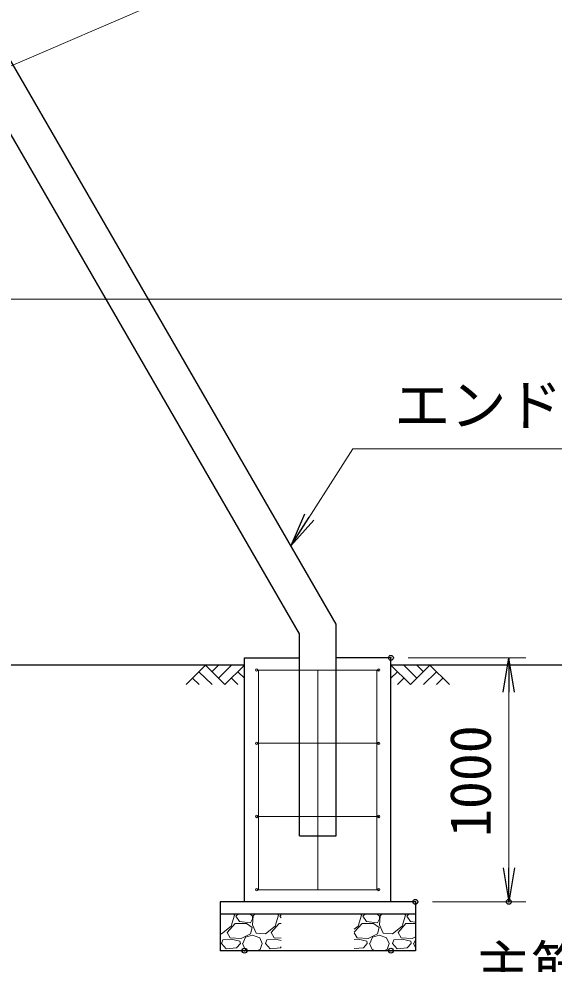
# Model space of a CAD drawing. Units: millimetres, scale not verified. Extents: x -14700 to 14700, y -10395 to 10395.
# Drawn here: x -9615 to -7423, y -2631 to 1242 of the extents above; entities that cross this region are included whole.
import ezdxf
from ezdxf.enums import TextEntityAlignment as Align

# ---------------------------------------------------------------- set-up
doc = ezdxf.new("R2010")
doc.units = ezdxf.units.MM
doc.header["$LTSCALE"] = 40
doc.header["$PDMODE"] = 32
doc.header["$PDSIZE"] = 20
for name, color, linetype, lineweight in [('0-1_D-STR1', 1, 'Continuous', 25), ('0-3_D-STR3', 3, 'Continuous', 13), ('0-4_D-BGD', 7, 'Continuous', 25), ('0-5_D-STR-DIM', 7, 'Continuous', 13), ('0-8_D-STR-TXT', 7, 'Continuous', 13), ('0-A_D-DCR-HCH', 7, 'Continuous', 13), ('0-B_D-STR4', 7, 'Continuous', 25)]:
    doc.layers.add(name, color=color, linetype=linetype, lineweight=lineweight)
doc.layers.add('0-6_0', color=7, linetype='Continuous')
doc.layers.add('0-7_Defpoints', color=8, linetype='Continuous')
doc.styles.add('ＭＳ ゴシック', font='')
doc.styles.get('ＭＳ ゴシック').set_extended_font_data('MS Gothic')

# ---------------------------------------------------------------- blocks, each defined once
blk = doc.blocks.new('_Open')
at = {"layer": '0-6_0'}
blk.add_line((-40, 6.67), (0, 0), dxfattribs=at)
blk.add_lwpolyline([(-40, -6.67), (0, 0), (-40, 0)], dxfattribs=at)

msp = doc.modelspace()

# ---------------------------------------------------------------- linework, layer by layer
at = {"layer": '0-1_D-STR1'}
for p, q in [((-8466.24, -1278.45), (-11505.95, 3986.49)), ((-8466.24, -2106.26), (-8466.24, -1278.45)), ((-8466.24, -2106.26), (-8316.24, -2106.26))]:
    msp.add_line(p, q, dxfattribs=at)
msp.add_lwpolyline([(-8316.24, -2106.26), (-8316.24, -1238.26), (-11426.24, 4148.42)], dxfattribs=at)
at = {"layer": '0-3_D-STR3'}
for p, q in [((-11265.09, 353.58), (-2503.59, 4125.36)), ((-10862.55, 93.74), (1155.76, 93.74)), ((-8141.24, -1426.26), (-8641.24, -1426.26)), ((-8633.24, -2326.26), (-8633.24, -1426.26)), ((-8391.24, -2326.26), (-8391.24, -1426.26)), ((-8149.24, -2326.26), (-8149.24, -1426.26)), ((-8141.24, -1726.26), (-8641.24, -1726.26)), ((-8141.24, -2026.26), (-8641.24, -2026.26)), ((-8141.24, -2326.26), (-8641.24, -2326.26))]:
    msp.add_line(p, q, dxfattribs=at)
for centre in [(-8641.24, -1426.26), (-8141.24, -1426.26), (-8641.24, -1726.26), (-8141.24, -1726.26), (-8641.24, -2026.26), (-8141.24, -2026.26), (-8641.24, -2326.26), (-8141.24, -2326.26)]:
    msp.add_circle(centre, 5, dxfattribs=at)
at = {"layer": '0-4_D-BGD'}
for p, q in [((-8691.24, -1406.26), (-11431.74, -1406.26)), ((-1856.74, -1406.26), (-8091.24, -1406.26))]:
    msp.add_line(p, q, dxfattribs=at)
at = {"layer": '0-5_D-STR-DIM'}
for p, q in [((-8021.24, -1376.26), (-7538, -1376.26)), ((-7608, -1516.26), (-7608, -2236.26)), ((-7921.24, -2376.26), (-7538, -2376.26))]:
    msp.add_line(p, q, dxfattribs=at)
at = {"layer": '0-7_Defpoints'}
for p in [(-8091.24, -1376.26), (-7991.24, -2376.26), (-7608, -2376.26), (-8691.24, -2576.26), (-8091.24, -2576.26)]:
    msp.add_point(p, dxfattribs=at)
at = {"layer": '0-8_D-STR-TXT'}
msp.add_lwpolyline([(-4906.92, -519.88), (-8247.59, -519.88), (-8500.37, -915.78)], dxfattribs=at)
at = {"layer": '0-A_D-DCR-HCH'}
for p, q in [((-8850.87, -1406.26), (-8930.69, -1486.07)), ((-8877.48, -1432.86), (-8824.02, -1486.07)), ((-8850.87, -1406.26), (-8771.06, -1486.07)), ((-8824.27, -1432.86), (-8797.66, -1406.26)), ((-8797.66, -1459.47), (-8744.45, -1406.26)), ((-8771.06, -1486.07), (-8691.24, -1406.26)), ((-8717.84, -1432.86), (-8691.24, -1459.35)), ((-8011.42, -1486.07), (-8091.24, -1406.26)), ((-8064.63, -1432.86), (-8091.24, -1459.35)), ((-7984.81, -1459.47), (-8038.03, -1406.26)), ((-7931.6, -1406.26), (-8011.42, -1486.07)), ((-7958.07, -1433), (-7984.81, -1406.26)), ((-7905, -1432.86), (-7958.45, -1486.07)), ((-7931.6, -1406.26), (-7851.78, -1486.07)), ((-8904.09, -1459.47), (-8877.36, -1486.07)), ((-8744.45, -1459.47), (-8717.72, -1486.07)), ((-8038.03, -1459.47), (-8064.75, -1486.07)), ((-7878.39, -1459.47), (-7905.12, -1486.07)), ((-8745.85, -2476.24), (-8731.45, -2431.24)), ((-8731.45, -2431.24), (-8734.5, -2426.26)), ((-8717.47, -2426.26), (-8726.05, -2434.84)), ((-8726.05, -2434.84), (-8711.65, -2456.44)), ((-8657.65, -2434.84), (-8667.47, -2426.26)), ((-8655.85, -2433.04), (-8657.65, -2470.84)), ((-8657.65, -2445.64), (-8657.65, -2434.84)), ((-8648.42, -2426.26), (-8655.85, -2433.04)), ((-8565.85, -2476.24), (-8551.45, -2431.24)), ((-8551.45, -2431.24), (-8554.5, -2426.26)), ((-8541.24, -2430.03), (-8546.05, -2434.84)), ((-8546.05, -2434.84), (-8541.24, -2442.06)), ((-8225.85, -2476.24), (-8211.45, -2431.24)), ((-8211.45, -2431.24), (-8214.5, -2426.26)), ((-8197.47, -2426.26), (-8206.05, -2434.84)), ((-8206.05, -2434.84), (-8191.65, -2456.44)), ((-8137.65, -2434.84), (-8147.47, -2426.26)), ((-8135.85, -2433.04), (-8137.65, -2470.84)), ((-8137.65, -2445.64), (-8137.65, -2434.84)), ((-8128.42, -2426.26), (-8135.85, -2433.04)), ((-8045.85, -2476.24), (-8031.45, -2431.24)), ((-8031.45, -2431.24), (-8034.5, -2426.26)), ((-8017.47, -2426.26), (-8026.05, -2434.84)), ((-8026.05, -2434.84), (-8011.65, -2456.44)), ((-8762.05, -2501.44), (-8729.65, -2465.44)), ((-8729.65, -2465.44), (-8682.85, -2465.44)), ((-8711.65, -2456.44), (-8666.65, -2461.84)), ((-8682.85, -2465.44), (-8659.45, -2481.64)), ((-8666.65, -2461.84), (-8657.65, -2445.64)), ((-8657.65, -2470.84), (-8643.25, -2505.04)), ((-8605.45, -2506.84), (-8565.85, -2476.24)), ((-8582.05, -2501.44), (-8549.65, -2465.44)), ((-8549.65, -2465.44), (-8541.24, -2465.44)), ((-8241.24, -2500.54), (-8209.65, -2465.44)), ((-8241.24, -2488.13), (-8225.85, -2476.24)), ((-8209.65, -2465.44), (-8162.85, -2465.44)), ((-8191.65, -2456.44), (-8146.65, -2461.84)), ((-8162.85, -2465.44), (-8139.45, -2481.64)), ((-8146.65, -2461.84), (-8137.65, -2445.64)), ((-8137.65, -2470.84), (-8123.25, -2505.04)), ((-8085.45, -2506.84), (-8045.85, -2476.24)), ((-8062.05, -2501.44), (-8029.65, -2465.44)), ((-8029.65, -2465.44), (-7991.24, -2465.44)), ((-8011.65, -2456.44), (-7991.24, -2458.89)), ((-8749.45, -2523.04), (-8762.05, -2501.44)), ((-8666.65, -2506.84), (-8704.45, -2526.64)), ((-8686.45, -2521.24), (-8657.65, -2512.24)), ((-8659.45, -2481.64), (-8666.65, -2506.84)), ((-8657.65, -2512.24), (-8628.85, -2523.04)), ((-8643.25, -2505.04), (-8605.45, -2506.84)), ((-8569.45, -2523.04), (-8582.05, -2501.44)), ((-8229.45, -2523.04), (-8241.24, -2502.84)), ((-8146.65, -2506.84), (-8184.45, -2526.64)), ((-8166.45, -2521.24), (-8137.65, -2512.24)), ((-8139.45, -2481.64), (-8146.65, -2506.84)), ((-8137.65, -2512.24), (-8108.85, -2523.04)), ((-8123.25, -2505.04), (-8085.45, -2506.84)), ((-8049.45, -2523.04), (-8062.05, -2501.44)), ((-8785.45, -2546.44), (-8780.05, -2532.04)), ((-8765.65, -2568.04), (-8785.45, -2546.44)), ((-8745.85, -2528.44), (-8780.05, -2532.04)), ((-8704.45, -2526.64), (-8749.45, -2523.04)), ((-8709.85, -2537.44), (-8745.85, -2528.44)), ((-8708.05, -2546.44), (-8724.25, -2564.44)), ((-8708.05, -2546.44), (-8709.85, -2537.44)), ((-8699.05, -2546.44), (-8688.25, -2571.64)), ((-8697.25, -2546.44), (-8686.45, -2521.24)), ((-8628.85, -2523.04), (-8618.05, -2546.44)), ((-8627.05, -2571.64), (-8618.05, -2546.44)), ((-8605.45, -2546.44), (-8600.05, -2532.04)), ((-8585.65, -2568.04), (-8605.45, -2546.44)), ((-8565.85, -2528.44), (-8600.05, -2532.04)), ((-8541.24, -2525.3), (-8569.45, -2523.04)), ((-8541.24, -2534.6), (-8565.85, -2528.44)), ((-8225.85, -2528.44), (-8241.24, -2530.06)), ((-8184.45, -2526.64), (-8229.45, -2523.04)), ((-8189.85, -2537.44), (-8225.85, -2528.44)), ((-8188.05, -2546.44), (-8204.25, -2564.44)), ((-8188.05, -2546.44), (-8189.85, -2537.44)), ((-8179.05, -2546.44), (-8168.25, -2571.64)), ((-8177.25, -2546.44), (-8166.45, -2521.24)), ((-8108.85, -2523.04), (-8098.05, -2546.44)), ((-8107.05, -2571.64), (-8098.05, -2546.44)), ((-8085.45, -2546.44), (-8080.05, -2532.04)), ((-8065.65, -2568.04), (-8085.45, -2546.44)), ((-8045.85, -2528.44), (-8080.05, -2532.04)), ((-8004.45, -2526.64), (-8049.45, -2523.04)), ((-8009.85, -2537.44), (-8045.85, -2528.44)), ((-8008.05, -2546.44), (-8024.25, -2564.44)), ((-8008.05, -2546.44), (-8009.85, -2537.44)), ((-7991.24, -2519.72), (-8004.45, -2526.64)), ((-7999.05, -2546.44), (-7991.24, -2564.67)), ((-7997.25, -2546.44), (-7991.24, -2532.41)), ((-8782.29, -2576.26), (-8791.24, -2575.51)), ((-8724.25, -2564.44), (-8765.65, -2568.04)), ((-8720.65, -2575.24), (-8723.02, -2576.26)), ((-8717.61, -2576.26), (-8720.65, -2575.24)), ((-8688.25, -2571.64), (-8672.57, -2576.26)), ((-8642.74, -2576.26), (-8627.05, -2571.64)), ((-8614.45, -2575.24), (-8615.56, -2576.26)), ((-8602.29, -2576.26), (-8614.45, -2575.24)), ((-8544.25, -2564.44), (-8585.65, -2568.04)), ((-8541.24, -2561.09), (-8544.25, -2564.44)), ((-8541.24, -2575.49), (-8543.02, -2576.26)), ((-8204.25, -2564.44), (-8241.24, -2567.66)), ((-8200.65, -2575.24), (-8203.02, -2576.26)), ((-8197.61, -2576.26), (-8200.65, -2575.24)), ((-8168.25, -2571.64), (-8152.57, -2576.26)), ((-8122.74, -2576.26), (-8107.05, -2571.64)), ((-8094.45, -2575.24), (-8095.56, -2576.26)), ((-8082.29, -2576.26), (-8094.45, -2575.24)), ((-8024.25, -2564.44), (-8065.65, -2568.04)), ((-8020.65, -2575.24), (-8023.02, -2576.26)), ((-8017.61, -2576.26), (-8020.65, -2575.24))]:
    msp.add_line(p, q, dxfattribs=at)
msp.add_lwpolyline([(-8791.24, -2506.57), (-8785.45, -2506.84), (-8745.85, -2476.24)], dxfattribs=at)
at = {"layer": '0-B_D-STR4'}
for p, q in [((-8691.24, -2376.26), (-8691.24, -1376.26)), ((-8691.24, -1376.26), (-8466.24, -1376.26)), ((-8091.24, -1376.26), (-8316.24, -1376.26)), ((-8091.24, -2376.26), (-8091.24, -1376.26)), ((-7991.24, -2376.26), (-8791.24, -2376.26)), ((-8791.24, -2376.26), (-8791.24, -2576.26)), ((-7991.24, -2376.26), (-7991.24, -2576.26)), ((-7991.24, -2426.26), (-8791.24, -2426.26)), ((-7991.24, -2576.26), (-8791.24, -2576.26))]:
    msp.add_line(p, q, dxfattribs=at)

# ---------------------------------------------------------------- block references
at = {"layer": '0-5_D-STR-DIM', "xscale": 3.5, "yscale": 3.5}
for p, rotation in [((-7608, -1376.26), 90), ((-7608, -2376.26), 270)]:
    msp.add_blockref('_Open', p, dxfattribs=dict(at, rotation=rotation))
at = {"layer": '0-8_D-STR-TXT', "xscale": 3.5, "yscale": 3.5, "rotation": 237.44185}
msp.add_blockref('_Open', (-8501.44, -917.47), dxfattribs=at)

# ---------------------------------------------------------------- texts
at = {"layer": '0-5_D-STR-DIM', "style": 'ＭＳ ゴシック'}
msp.add_text('1000', height=168.3, rotation=90, dxfattribs=at).set_placement((-7631.61, -2110.41), align=Align.BOTTOM_LEFT)
at = {"layer": '0-8_D-STR-TXT', "style": 'ＭＳ ゴシック'}
for s, p in [('エンドサポート □150x150x4.5', (-8077.35, -474.5)), ('主筋 8-D10', (-7747.58, -2775.77))]:
    msp.add_text(s, height=168.3, dxfattribs=at).set_placement(p, align=Align.BOTTOM_LEFT)

doc.saveas('drawing.dxf')
